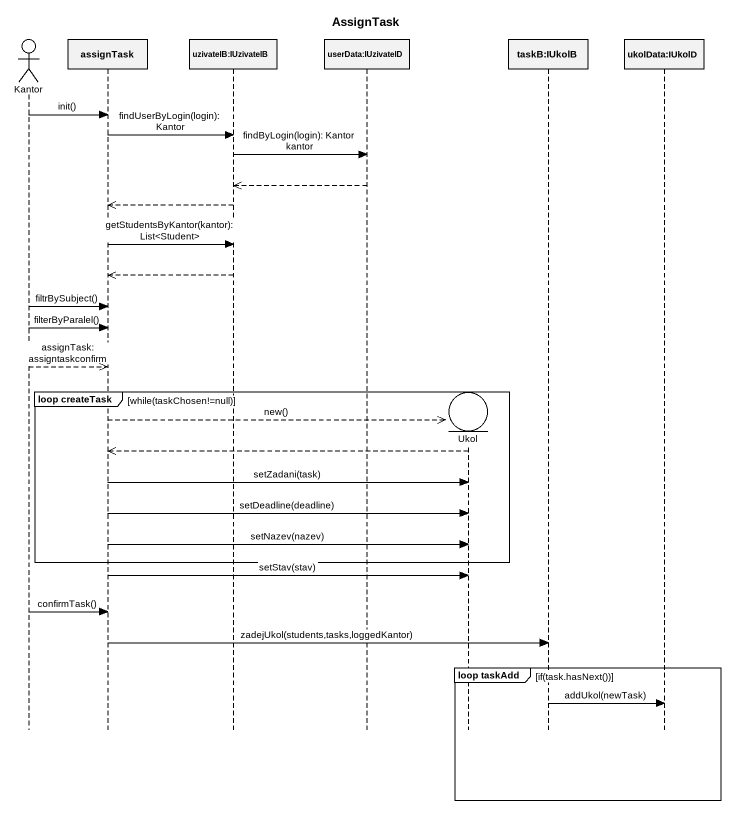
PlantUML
@startuml
title AssignTask
hide footbox
actor Kantor
participant assignTask
participant "uzivatelB:IUzivatelB" as uzivatelB_IUzivatelB
participant "userData:IUzivatelD" as userData_IUzivatelD
entity Ukol
participant "taskB:IUkolB" as taskB_IUkolB
participant "ukolData:IUkolD" as ukolData_IUkolD

Kantor -> assignTask : init()
assignTask -> uzivatelB_IUzivatelB : findUserByLogin(login): Kantor
uzivatelB_IUzivatelB -> userData_IUzivatelD : findByLogin(login): Kantor kantor
userData_IUzivatelD -->> uzivatelB_IUzivatelB
uzivatelB_IUzivatelB -->> assignTask
assignTask -> uzivatelB_IUzivatelB : getStudentsByKantor(kantor): List<Student>
uzivatelB_IUzivatelB -->> assignTask
Kantor -> assignTask : filtrBySubject()
Kantor -> assignTask : filterByParalel()
Kantor -->> assignTask : assignTask: assigntaskconfirm
group loop createTask [while(taskChosen!=null)]
  assignTask -->> Ukol ** : new()
  Ukol -->> assignTask
  assignTask -> Ukol : setZadani(task)
  assignTask -> Ukol : setDeadline(deadline)
  assignTask -> Ukol : setNazev(nazev)
end
assignTask -> Ukol : setStav(stav)
Kantor -> assignTask : confirmTask()
assignTask -> taskB_IUkolB : zadejUkol(students,tasks,loggedKantor)
group loop taskAdd [if(task.hasNext())]
  taskB_IUkolB -> ukolData_IUkolD : addUkol(newTask)
end
@enduml
